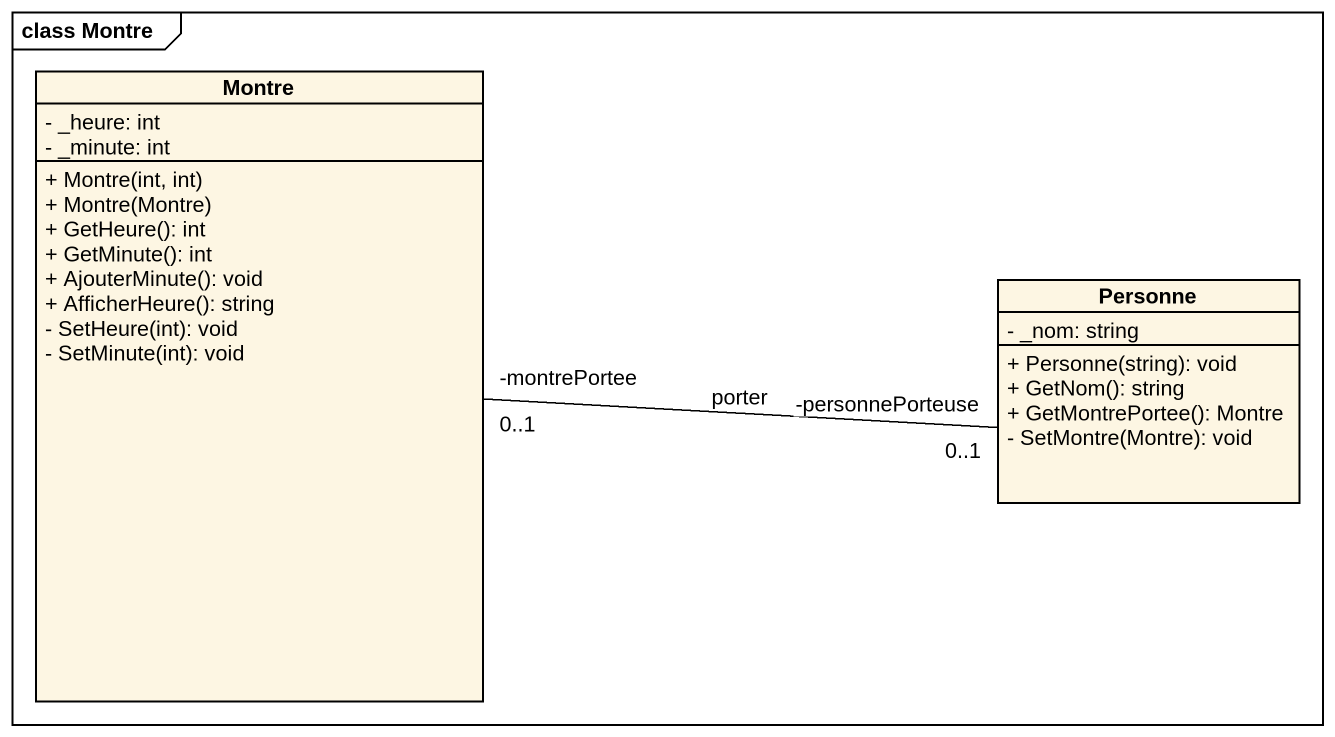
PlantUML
@startuml
mainframe class Montre
hide circle
hide empty members
skinparam classAttributeIconSize 0
class Montre {
  - _heure: int
  - _minute: int
  + Montre(int, int)
  + Montre(Montre)
  + GetHeure(): int
  + GetMinute(): int
  + AjouterMinute(): void
  + AfficherHeure(): string
  - SetHeure(int): void
  - SetMinute(int): void
}
class Personne {
  - _nom: string
  + Personne(string): void
  + GetNom(): string
  + GetMontrePortee(): Montre
  - SetMontre(Montre): void
}
Montre "-montrePortee\n0..1" -right- "-personnePorteuse\n0..1" Personne : porter
@enduml
